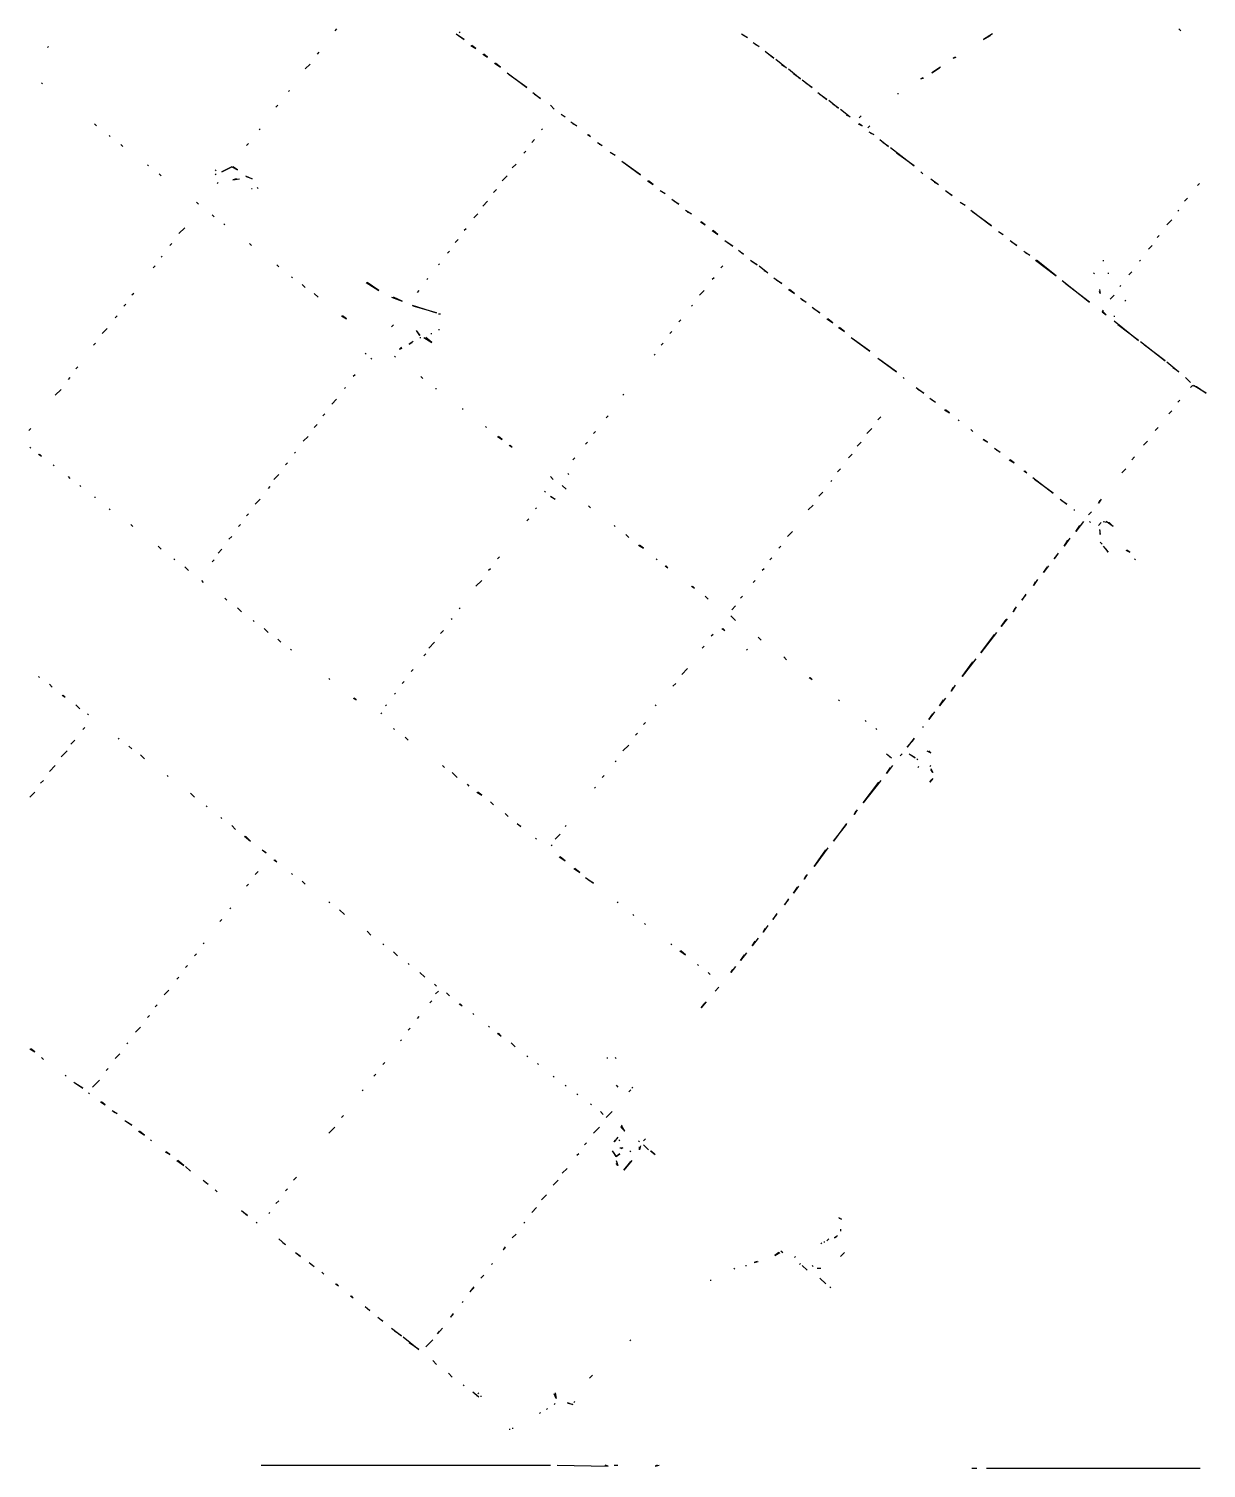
# Model space of a CAD drawing. Extents: x 1 to 4796, y -44 to 889.
# Drawn here: x 4315.8 to 4516, y 17.8 to 262.7 of the extents above; entities that cross this region are included whole.
import ezdxf

# ---------------------------------------------------------------- set-up
doc = ezdxf.new("R2010")
doc.units = 0
doc.layers.add('LINEWORK', color=4, linetype='CONTINUOUS')

msp = doc.modelspace()

# ---------------------------------------------------------------- linework, layer by layer
at = {"layer": 'LINEWORK'}
for points in [[(4368.1667, 262.6667), (4367.8333, 262.3333)], [(4389.1667, 262.1667), (4389, 262)], [(4511.3333, 262.6667), (4511.6667, 262.3333)], [(4319.1667, 259.6667), (4319, 259.5)], [(4388.5, 261.8333), (4389.8333, 260.8333), (4388.8333, 261.5)], [(4391, 259.8333), (4391.8333, 259.3333), (4391.1667, 259.8333)], [(4437, 261.8333), (4438, 261.1667), (4437.3333, 261.5)], [(4439, 260.3333), (4440, 259.6667), (4439.3333, 260)], [(4479.6667, 261.8333), (4478.1667, 260.8333), (4479.3333, 261.5)], [(4365.1667, 258.6667), (4364.8333, 258.3333)], [(4393, 258.3333), (4393.8333, 257.8333), (4393.1667, 258.3333)], [(4441, 258.8333), (4442.5, 257.6667), (4441.3333, 258.5)], [(4442.8333, 257.5), (4444.6667, 256), (4443.8333, 256.5)], [(4473.3333, 257.8333), (4473, 257.6667), (4473.5, 257.8333)], [(4363.6667, 256.6667), (4362.8333, 255.8333)], [(4395, 256.8333), (4396, 256.1667), (4395.1667, 256.8333)], [(4397.1667, 255.1667), (4400.5, 252.6667), (4397.5, 254.8333)], [(4445, 255.8333), (4447, 254.1667), (4445.8333, 255)], [(4470.8333, 256.1667), (4469.3333, 255.1667), (4470.6667, 256)], [(4318, 253.5), (4318.1667, 253.3333)], [(4447.3333, 254), (4449, 252.6667), (4448, 253.3333)], [(4467.8333, 254.3333), (4467.5, 254.1667), (4468, 254.3333)], [(4360.1667, 252.1667), (4360, 252)], [(4401.5, 251.8333), (4402.8333, 250.8333), (4401.8333, 251.5)], [(4450, 251.8333), (4451.5, 250.6667), (4450.3333, 251.5)], [(4451.8333, 250.5), (4453.5, 249.1667), (4452.5, 249.8333)], [(4463.5, 251.6667), (4463.6667, 251.6667)], [(4358.1667, 249.6667), (4357.8333, 249.3333)], [(4404.5, 249.6667), (4405.1667, 249)], [(4406.3333, 248.1667), (4407, 247.6667), (4406.5, 248)], [(4453.8333, 249), (4455.5, 247.6667), (4454.8333, 248)], [(4457.3333, 247.8333), (4457, 247.5)], [(4327, 246.5), (4327.3333, 246.1667)], [(4355.1667, 245.6667), (4355, 245.5)], [(4403.1667, 245.6667), (4403, 245.5)], [(4408, 246.8333), (4409, 246.1667), (4408.3333, 246.5)], [(4456.8333, 246.5), (4457.5, 246.1667), (4457, 246.5)], [(4458.8333, 246.1667), (4458.5, 245.8333)], [(4458.6667, 245.1667), (4459.5, 244.6667), (4459, 244.8333)], [(4329.5, 244.5), (4329.6667, 244.3333)], [(4331.5, 243), (4331.8333, 242.6667)], [(4353.1667, 243.1667), (4352.8333, 242.8333)], [(4401.8333, 243.8333), (4401.3333, 243.3333)], [(4410.8333, 244.6667), (4411.3333, 244.3333), (4411, 244.6667)], [(4412.5, 243.3333), (4413.3333, 242.8333), (4412.8333, 243)], [(4460.5, 243.8333), (4462, 242.6667), (4461, 243.3333)], [(4462.3333, 242.5), (4466.3333, 239.3333), (4463.3333, 241.5)], [(4400.3333, 241.8333), (4400, 241.5)], [(4414.6667, 241.6667), (4415.5, 241.1667), (4414.8333, 241.5)], [(4416.6667, 240.1667), (4419.8333, 237.8333), (4416.8333, 240)], [(4336, 239.5), (4336.1667, 239.3333)], [(4338, 238), (4338.3333, 237.6667)], [(4347.5, 238.6667), (4347.6667, 238.5)], [(4347.6667, 238), (4347.5, 237.8333)], [(4350.3333, 239.1667), (4348.6667, 238.3333), (4350.3333, 239.1667), (4351.3333, 238.6667), (4350.5, 239.1667)], [(4352.6667, 237.6667), (4353.8333, 237.1667), (4352.8333, 237.5)], [(4397.1667, 237.6667), (4396.3333, 236.8333)], [(4398.6667, 239.6667), (4398, 239)], [(4467.5, 238.3333), (4467.8333, 238)], [(4348, 236.5), (4347.8333, 236.3333)], [(4351.1667, 237.1667), (4350.5, 237), (4351.6667, 237.1667)], [(4353.6667, 235.5), (4353.8333, 235.5)], [(4354.6667, 235.6667), (4354.8333, 235.5)], [(4395.3333, 235.3333), (4394.8333, 234.8333)], [(4421, 236.8333), (4422, 236.1667), (4421.1667, 236.8333)], [(4423.1667, 235.1667), (4424, 234.6667), (4423.3333, 235)], [(4469.1667, 237.1667), (4470.5, 236.1667), (4469.8333, 236.5)], [(4471.6667, 235.1667), (4472.8333, 234.3333), (4472, 234.8333)], [(4514.8333, 236.3333), (4514.5, 236)], [(4344.3333, 233.1667), (4344.6667, 232.8333)], [(4393.8333, 233.3333), (4393, 232.5)], [(4425.1667, 233.6667), (4426.3333, 232.8333), (4425.5, 233.3333)], [(4474.1667, 233.1667), (4475, 232.6667), (4474.3333, 233)], [(4512.8333, 233.8333), (4512.3333, 233.3333)], [(4347, 231), (4347.3333, 230.6667)], [(4392.1667, 231.1667), (4391.5, 230.5)], [(4427.5, 231.8333), (4428.5, 231.1667), (4427.8333, 231.5)], [(4476, 231.8333), (4479.5, 229.1667), (4476.3333, 231.5)], [(4510.1667, 230.1667), (4509.3333, 229.3333)], [(4511.3333, 231.8333), (4511.1667, 231.6667)], [(4342.3333, 228.8333), (4341.3333, 227.8333)], [(4349, 229.5), (4349.1667, 229.3333)], [(4390.1667, 228.6667), (4389.8333, 228.3333)], [(4430, 229.8333), (4430.8333, 229.3333), (4430.1667, 229.8333)], [(4432, 228.3333), (4433, 227.6667), (4432.1667, 228.3333)], [(4480.6667, 228.1667), (4481.5, 227.6667), (4480.8333, 228)], [(4340.1667, 226.1667), (4339.8333, 225.8333)], [(4353.3333, 226.1667), (4353.6667, 225.8333)], [(4388.8333, 226.8333), (4388.3333, 226.3333)], [(4434.1667, 226.6667), (4435.5, 225.6667), (4434.3333, 226.5)], [(4482.6667, 226.6667), (4483.8333, 225.8333), (4483, 226.3333)], [(4506.8333, 225.8333), (4506.1667, 225.1667)], [(4508, 227.5), (4507.6667, 227.1667)], [(4338.5, 224), (4338.3333, 223.8333)], [(4387.3333, 224.8333), (4387, 224.5)], [(4436.5, 225), (4437.3333, 224.3333), (4436.8333, 224.6667)], [(4438.5, 223.3333), (4439.6667, 222.5), (4438.8333, 223)], [(4485, 224.8333), (4486, 224.1667), (4485.3333, 224.5)], [(4487, 223.3333), (4490.5, 220.6667), (4487.1667, 223.3333)], [(4498.5, 223.3333), (4498.5, 223.1667)], [(4504.8333, 223.3333), (4504.6667, 223.1667)], [(4337.3333, 222.3333), (4337, 222)], [(4358, 222.5), (4358.3333, 222.1667)], [(4360.5, 220.5), (4360.6667, 220.3333)], [(4385.6667, 222.6667), (4385.5, 222.5)], [(4433.8333, 222.3333), (4433.5, 222)], [(4440, 222.3333), (4441.5, 221.1667), (4440.8333, 221.5)], [(4496.8333, 221.1667), (4497, 221)], [(4499.3333, 221.1667), (4499.3333, 221)], [(4503.3333, 221.3333), (4502.8333, 220.8333)], [(4362.3333, 219.1667), (4362.8333, 218.6667)], [(4373.1667, 219.5), (4375.3333, 218.1667), (4373.3333, 219.5)], [(4382.1667, 218.1667), (4381.8333, 217.8333)], [(4383.6667, 220.1667), (4383.5, 220)], [(4430.6667, 218.1667), (4429.8333, 217.3333)], [(4432.3333, 220.3333), (4432, 220)], [(4442.5, 220.3333), (4443.8333, 219.3333), (4443, 219.8333)], [(4445, 218.3333), (4446, 217.6667), (4445.1667, 218.3333)], [(4491.5, 219.8333), (4496.1667, 216.1667), (4492, 219.3333)], [(4497.8333, 218.3333), (4498, 217.6667), (4497.8333, 218)], [(4501.5, 219), (4501.3333, 218.8333)], [(4332.3333, 215.8333), (4332, 215.5)], [(4333.6667, 217.6667), (4333.3333, 217.3333)], [(4364.3333, 217.6667), (4365, 217)], [(4377.5, 217), (4379.3333, 216.3333), (4377.8333, 217)], [(4381, 215.6667), (4385.1667, 214.3333), (4381.1667, 215.5)], [(4428.6667, 215.6667), (4428.5, 215.5)], [(4447, 216.8333), (4448, 216.1667), (4447.3333, 216.5)], [(4500.3333, 217.3333), (4499.6667, 216.6667)], [(4502.3333, 216.5), (4502.1667, 216.3333)], [(4330.8333, 213.8333), (4330.5, 213.5)], [(4369, 213.8333), (4369.8333, 213.3333), (4369.1667, 213.8333)], [(4385.5, 214.1667), (4385.8333, 214.1667)], [(4426.6667, 213.1667), (4426.3333, 212.8333)], [(4449, 215.3333), (4450.3333, 214.3333), (4449.3333, 215)], [(4451.5, 213.3333), (4452.5, 212.6667), (4451.6667, 213.3333)], [(4498.5, 214.8333), (4498.3333, 214.5), (4499, 214), (4498.3333, 214.6667)], [(4500.3333, 213.8333), (4500.3333, 213.6667)], [(4329.1667, 211.6667), (4328.3333, 210.8333)], [(4377.8333, 212.3333), (4377.5, 212)], [(4381.6667, 211.3333), (4382.3333, 210.5), (4381.8333, 211.1667)], [(4384.1667, 210.8333), (4384.3333, 210.8333)], [(4385.5, 211.5), (4385.6667, 211.5)], [(4425.1667, 211.1667), (4424.8333, 210.8333)], [(4453.5, 211.8333), (4454.5, 211.1667), (4453.6667, 211.8333)], [(4500.3333, 213), (4504.5, 209.6667), (4501, 212.3333)], [(4327.1667, 209.1667), (4326.8333, 208.8333)], [(4379.1667, 208.5), (4378.8333, 208.1667), (4379.3333, 208.3333)], [(4381.1667, 209.5), (4380.5, 209), (4381, 209.3333)], [(4382.3333, 210.1667), (4382.5, 210.1667)], [(4383, 210.1667), (4384.3333, 209.3333), (4383.3333, 210.1667)], [(4423.6667, 209.1667), (4423.3333, 208.8333)], [(4455.6667, 210.1667), (4458.8333, 207.8333), (4455.8333, 210)], [(4504.8333, 209.5), (4509, 206.1667), (4505.5, 208.8333)], [(4373, 207.5), (4373.1667, 207.3333)], [(4374, 206.6667), (4374.1667, 206.5)], [(4378, 207), (4378.1667, 206.8333)], [(4422.3333, 207.3333), (4422.1667, 207.1667)], [(4460.1667, 206.6667), (4463.3333, 204.3333), (4460.5, 206.3333)], [(4509.3333, 206), (4511.3333, 204.3333), (4510.3333, 205)], [(4322.8333, 203.3333), (4322.5, 203)], [(4324.1667, 205.1667), (4323.8333, 204.8333)], [(4371.3333, 203.8333), (4371, 203.5)], [(4382.5, 203.5), (4382.8333, 203.1667)], [(4464.5, 203.3333), (4464.6667, 203.1667)], [(4512.5, 203.3333), (4513.3333, 202.5)], [(4321.3333, 201.3333), (4320.3333, 200.3333)], [(4369.6667, 201.6667), (4369.5, 201.5)], [(4385, 201.5), (4385.1667, 201.5)], [(4466.6667, 201.6667), (4468, 200.6667), (4467, 201.3333)], [(4513.6667, 202), (4513.3333, 201.6667), (4513.6667, 202), (4514.3333, 201.8333), (4516, 200.6667), (4513.8333, 202)], [(4368.1667, 199.6667), (4367.3333, 198.8333)], [(4417, 200.5), (4416.8333, 200.3333)], [(4469, 199.8333), (4470, 199.1667), (4469.3333, 199.5)], [(4511.5, 199.5), (4511.1667, 199.1667)], [(4366.1667, 197.1667), (4365.8333, 196.8333)], [(4389.5, 198), (4389.6667, 198)], [(4414.3333, 196.8333), (4414, 196.5)], [(4460.6667, 196.6667), (4460.1667, 196.1667)], [(4471.5, 197.8333), (4472.3333, 197.3333), (4471.6667, 197.8333)], [(4473.8333, 196.1667), (4474, 196)], [(4510.1667, 197.6667), (4509.6667, 197.1667)], [(4316.1667, 194.6667), (4315.8333, 194.3333)], [(4364.8333, 195.3333), (4364.3333, 194.8333)], [(4393.5, 195), (4393.6667, 194.8333)], [(4412.1667, 194.1667), (4411.8333, 193.8333)], [(4459.1667, 194.6667), (4458.3333, 193.8333)], [(4476, 194.5), (4476.3333, 194.1667)], [(4507.8333, 194.8333), (4507.3333, 194.3333)], [(4316, 191.5), (4316.1667, 191.3333)], [(4363.3333, 193.3333), (4362.5, 192.5)], [(4395.5, 193.3333), (4396.3333, 192.8333), (4395.6667, 193.3333)], [(4397.5, 191.8333), (4398, 191.5), (4397.6667, 191.8333)], [(4410.8333, 192.3333), (4410.5, 192)], [(4457.3333, 192.3333), (4456.6667, 191.6667)], [(4478, 192.8333), (4478.8333, 192.3333), (4478.1667, 192.8333)], [(4480, 191.3333), (4481, 190.6667), (4480.3333, 191)], [(4506, 192.5), (4505.3333, 191.8333)], [(4317.5, 190.3333), (4318, 190), (4317.6667, 190.3333)], [(4359.8333, 188.8333), (4359.5, 188.5)], [(4361.1667, 190.6667), (4361, 190.5)], [(4408.6667, 189.6667), (4408.3333, 189.3333)], [(4455.8333, 190.3333), (4455.1667, 189.6667)], [(4482.5, 189.3333), (4483.3333, 188.8333), (4482.6667, 189.3333)], [(4503.8333, 189.8333), (4503.3333, 189.3333)], [(4320, 188.5), (4320.1667, 188.3333)], [(4322.5, 186.5), (4322.8333, 186.1667)], [(4358.3333, 186.8333), (4357.5, 186)], [(4404.5, 186.5), (4405, 186)], [(4407.5, 187), (4407.6667, 186.8333)], [(4453.8333, 187.8333), (4453.3333, 187.3333)], [(4485, 187.5), (4485.5, 187.1667), (4485.1667, 187.5)], [(4486.5, 186.3333), (4490, 183.6667), (4486.8333, 186)], [(4502.3333, 187.8333), (4501.6667, 187.1667)], [(4324.5, 185), (4324.6667, 184.8333)], [(4356.8333, 184.8333), (4356.5, 184.5)], [(4403.5, 184), (4403.6667, 183.8333)], [(4406.5, 185), (4407.1667, 184.3333)], [(4450.8333, 183.8333), (4450.1667, 183.1667)], [(4452.3333, 185.8333), (4452.1667, 185.6667)], [(4327, 183), (4327.1667, 183)], [(4355.1667, 182.6667), (4354.3333, 181.8333)], [(4404.5, 183.1667), (4405.3333, 182.6667), (4404.6667, 183)], [(4411, 181.5), (4411.3333, 181.1667)], [(4449.1667, 181.6667), (4448.3333, 180.8333)], [(4491.1667, 182.6667), (4492.3333, 181.8333), (4491.5, 182.3333)], [(4498.1667, 182.6667), (4497.6667, 182), (4498, 182.5)], [(4329.5, 181), (4329.6667, 180.8333)], [(4353.1667, 180.1667), (4352.8333, 179.8333)], [(4400.8333, 179.3333), (4400.5, 179)], [(4402.1667, 181.1667), (4402, 181)], [(4493.5, 180.8333), (4493.6667, 180.8333)], [(4495.1667, 178.8333), (4493.8333, 177.1667), (4494.5, 178.1667)], [(4496.5, 180.5), (4496, 180)], [(4496.1667, 178.8333), (4496.3333, 178.6667)], [(4498.5, 178.8333), (4499.5, 178.6667), (4500.1667, 178), (4499, 178.8333)], [(4333.1667, 178.3333), (4333.5, 178)], [(4350.3333, 176.3333), (4349.8333, 175.8333)], [(4351.8333, 178.3333), (4351.5, 178)], [(4415.3333, 178.1667), (4415.5, 178)], [(4417.3333, 176.6667), (4417.8333, 176.1667)], [(4445.6667, 177.1667), (4444.8333, 176.3333)], [(4498.1667, 178.6667), (4497.6667, 178.1667)], [(4497.8333, 177.5), (4498, 176.6667), (4498, 177.3333)], [(4337.8333, 174.6667), (4338.3333, 174.1667)], [(4348.6667, 174.1667), (4348, 173.5)], [(4419.5, 174.8333), (4420.3333, 174.3333), (4419.6667, 174.8333)], [(4443.6667, 174.6667), (4443.3333, 174.3333)], [(4492.8333, 176), (4491.8333, 174.6667), (4492.5, 175.6667)], [(4498, 175.3333), (4498.3333, 175)], [(4498.5, 174.6667), (4499.3333, 173.6667), (4499, 174.1667)], [(4502.3333, 174), (4503, 173.6667), (4502.5, 174)], [(4340.5, 172.5), (4340.6667, 172.3333)], [(4347.3333, 172.3333), (4347, 172)], [(4395.8333, 172.8333), (4395.5, 172.5)], [(4422.5, 172.5), (4422.6667, 172.3333)], [(4442.1667, 172.6667), (4441.8333, 172.3333)], [(4490.8333, 173.5), (4490.1667, 172.5), (4490.8333, 173.3333)], [(4503.8333, 172.5), (4504, 172.3333)], [(4342.3333, 171.1667), (4343, 170.5)], [(4394.3333, 170.8333), (4394, 170.5)], [(4424, 171.3333), (4424.5, 171), (4424.1667, 171.3333)], [(4440.8333, 170.8333), (4440.5, 170.5)], [(4487.3333, 169), (4486.6667, 168), (4487, 168.6667)], [(4489.1667, 171.3333), (4488.3333, 170.1667), (4489, 171.1667)], [(4345.1667, 168.8333), (4345.5, 168.5)], [(4392.8333, 168.8333), (4391.8333, 167.8333)], [(4428.5, 167.8333), (4429, 167.5), (4428.6667, 167.8333)], [(4439.3333, 168.8333), (4439, 168.5)], [(4485.3333, 166.5), (4484.6667, 165.5), (4485.3333, 166.3333)], [(4349.1667, 165.8333), (4349.5, 165.5)], [(4351.3333, 164.1667), (4352, 163.5)], [(4389.1667, 164.1667), (4389, 164)], [(4430.8333, 166.1667), (4431.3333, 165.6667)], [(4436, 164.5), (4435.3333, 163.8333)], [(4437.1667, 166.1667), (4436.8333, 165.8333)], [(4483.6667, 164.3333), (4483.1667, 163.5), (4483.5, 164.1667)], [(4354, 162), (4354.1667, 161.8333)], [(4387.8333, 162.3333), (4387.6667, 162.1667)], [(4435.1667, 162.8333), (4436, 162)], [(4482.1667, 162.3333), (4481.1667, 161), (4482, 162.1667)], [(4355.8333, 160.6667), (4356.5, 160)], [(4386.3333, 160.3333), (4385.8333, 159.8333)], [(4432.1667, 159.6667), (4431.8333, 159.3333)], [(4433.6667, 160.6667), (4434.1667, 160.3333), (4433.8333, 160.6667)], [(4439.8333, 159.1667), (4440.3333, 158.6667)], [(4480.3333, 160), (4477.6667, 156.5), (4480, 159.6667)], [(4358.1667, 158.8333), (4358.6667, 158.3333)], [(4360.3333, 157.1667), (4360.5, 157)], [(4384.8333, 158.3333), (4383.8333, 157.3333)], [(4430.6667, 157.6667), (4430.3333, 157.3333)], [(4438, 157.1667), (4437.8333, 157)], [(4383.3333, 156.3333), (4383, 156)], [(4444.1667, 155.8333), (4444.6667, 155.3333)], [(4476.8333, 155.5), (4474.5, 152.5), (4476.3333, 155)], [(4317.5, 152.5), (4317.6667, 152.3333)], [(4366.8333, 152.1667), (4367, 152)], [(4381.1667, 153.6667), (4380.8333, 153.3333)], [(4427.8333, 153.8333), (4426.8333, 152.8333)], [(4448.5, 152.3333), (4449, 152), (4448.6667, 152.3333)], [(4319.3333, 151.1667), (4319.8333, 150.6667)], [(4378.1667, 149.6667), (4378, 149.5)], [(4379.6667, 151.6667), (4379.3333, 151.3333)], [(4425.8333, 151.3333), (4425.3333, 150.8333)], [(4473.3333, 151), (4472.6667, 150), (4473, 150.6667)], [(4321.5, 149.3333), (4322, 149), (4321.6667, 149.3333)], [(4323.8333, 147.6667), (4324.5, 147)], [(4371, 148.8333), (4371.5, 148.5), (4371.1667, 148.8333)], [(4376.6667, 147.6667), (4376.5, 147.5)], [(4422.3333, 147.6667), (4422.5, 147.5)], [(4453.5, 148.5), (4453.6667, 148.3333)], [(4471.6667, 148.8333), (4470.6667, 147.5), (4471.3333, 148.5)], [(4325.8333, 146.1667), (4326, 146)], [(4375.8333, 146.3333), (4375.6667, 146.1667)], [(4420.6667, 144.6667), (4420.3333, 144.3333)], [(4458, 145), (4458.1667, 144.8333)], [(4469.8333, 146.5), (4468.8333, 145.1667), (4469.5, 146.1667)], [(4325.3333, 143.8333), (4325, 143.5)], [(4377.8333, 143.6667), (4378, 143.5)], [(4379.8333, 142.1667), (4380.3333, 141.6667)], [(4419.3333, 142.8333), (4419, 142.5)], [(4459.8333, 143.6667), (4460, 143.5)], [(4467.8333, 144), (4467.8333, 143.8333)], [(4322.3333, 139.8333), (4321.3333, 138.8333)], [(4323.6667, 141.6667), (4323, 141)], [(4331, 142), (4331.1667, 141.8333)], [(4332.8333, 140.6667), (4333.3333, 140.1667)], [(4417.8333, 140.8333), (4416.8333, 139.8333)], [(4466.3333, 142), (4465.1667, 140.5), (4466.3333, 141.8333)], [(4468.5, 139.8333), (4469.1667, 139.5), (4468.8333, 139.8333)], [(4320.3333, 137.3333), (4319.3333, 136.3333)], [(4334.8333, 139.1667), (4335.5, 138.5)], [(4386.1667, 137.3333), (4386.5, 137)], [(4415.6667, 138.1667), (4415.5, 138)], [(4461.6667, 139.3333), (4462.5, 138.6667), (4462.1667, 138.8333)], [(4462.6667, 137.3333), (4461.6667, 136), (4462.3333, 137)], [(4464.3333, 139.3333), (4464, 139)], [(4465.5, 139.3333), (4466.5, 138.6667), (4465.6667, 139.1667)], [(4466.8333, 138.5), (4467, 138.3333)], [(4467.1667, 137.1667), (4467, 137)], [(4469.1667, 137.3333), (4469, 137.1667)], [(4318.3333, 134.8333), (4317.8333, 134.3333)], [(4339.3333, 135.6667), (4339.5, 135.5)], [(4387.8333, 136.1667), (4388.6667, 135.3333)], [(4413.6667, 135.6667), (4413.3333, 135.3333)], [(4460.6667, 134.8333), (4457.6667, 131), (4460.3333, 134.5)], [(4469.5, 135.1667), (4469, 134.5), (4469.3333, 135)], [(4469.1667, 136.8333), (4469.5, 136.1667), (4469.1667, 136.6667)], [(4316.8333, 132.8333), (4316, 132)], [(4343.3333, 132.6667), (4344, 132)], [(4390.3333, 134.1667), (4390.6667, 133.8333)], [(4392, 132.8333), (4392.8333, 132.3333), (4392.1667, 132.8333)], [(4412.1667, 133.6667), (4412, 133.5)], [(4346, 130.5), (4346.1667, 130.3333)], [(4394.3333, 131.1667), (4394.8333, 130.6667)], [(4456.6667, 129.8333), (4456.1667, 129), (4456.5, 129.6667)], [(4348.5, 128.5), (4348.6667, 128.3333)], [(4396.8333, 129.1667), (4397.3333, 128.6667)], [(4398.8333, 127.5), (4399.5, 127), (4399, 127.3333)], [(4454.8333, 127.5), (4452.6667, 124.5), (4454.8333, 127.3333)], [(4350.3333, 127.1667), (4351, 126.5)], [(4352.5, 125.3333), (4353.5, 124.5), (4352.6667, 125.3333)], [(4402, 125), (4402.1667, 124.8333)], [(4406.1667, 125.6667), (4405.3333, 124.8333)], [(4407.1667, 127.1667), (4407, 127)], [(4355.5, 123), (4356.1667, 122.5), (4355.6667, 122.8333)], [(4404.8333, 123.8333), (4404.6667, 123.6667)], [(4451.6667, 123.3333), (4449.3333, 120.1667), (4451.3333, 123)], [(4357.5, 121.3333), (4358, 121), (4357.6667, 121.3333)], [(4406, 121.8333), (4407, 121.1667), (4406.1667, 121.8333)], [(4354.8333, 119.3333), (4354.3333, 118.8333)], [(4360.5, 119), (4360.6667, 118.8333)], [(4362.3333, 117.6667), (4362.8333, 117.1667)], [(4408.5, 119.8333), (4409.5, 119.1667), (4408.6667, 119.8333)], [(4410.5, 118.3333), (4411.8333, 117.3333), (4411, 117.8333)], [(4448.1667, 118.8333), (4447.6667, 118), (4448, 118.6667)], [(4353.1667, 117.1667), (4352.8333, 116.8333)], [(4446.6667, 116.8333), (4445.8333, 115.6667), (4446.5, 116.6667)], [(4350.1667, 113.1667), (4350, 113)], [(4366.8333, 114.1667), (4367, 114)], [(4368.6667, 112.8333), (4369.5, 112)], [(4415.8333, 114.1667), (4416, 114)], [(4445, 114.6667), (4444.3333, 113.6667), (4445, 114.5)], [(4348.6667, 111.1667), (4348.3333, 110.8333)], [(4418.5, 112), (4418.6667, 111.8333)], [(4420.5, 110.5), (4420.6667, 110.3333)], [(4443, 112.1667), (4442.3333, 111.1667), (4443, 112)], [(4373.3333, 109.1667), (4374, 108.5)], [(4439.8333, 108), (4438.8333, 106.6667), (4439.3333, 107.5)], [(4441.5, 110.1667), (4440.6667, 109), (4441, 109.6667)], [(4344.3333, 105.3333), (4344, 105)], [(4345.6667, 107.1667), (4345.5, 107)], [(4376, 107), (4376.1667, 106.8333)], [(4377.8333, 105.6667), (4378.5, 105)], [(4425, 107), (4425.1667, 106.8333)], [(4426.5, 105.8333), (4427.5, 105.1667), (4426.6667, 105.8333)], [(4437.8333, 105.5), (4436.8333, 104.1667), (4437.5, 105.1667)], [(4342.8333, 103.3333), (4342.5, 103)], [(4380.3333, 103.6667), (4380.5, 103.5)], [(4429.5, 103.5), (4429.6667, 103.3333)], [(4436, 103.1667), (4435.1667, 102.1667), (4435.5, 102.6667)], [(4341.3333, 101.3333), (4341, 101)], [(4382.3333, 102.1667), (4383.1667, 101.3333)], [(4431.3333, 102.1667), (4431.6667, 101.8333)], [(4339.6667, 99.1667), (4338.8333, 98.3333)], [(4384.8333, 100.1667), (4385.1667, 99.8333)], [(4385.5, 99), (4385, 98.5)], [(4386.8333, 98.6667), (4387.3333, 98.1667)], [(4433.1667, 99.6667), (4432.5, 99)], [(4337.6667, 96.6667), (4337.3333, 96.3333)], [(4384.3333, 97.3333), (4384, 97)], [(4389, 96.8333), (4389.5, 96.5), (4389.1667, 96.8333)], [(4431, 97.1667), (4430.1667, 96.1667), (4430.8333, 97)], [(4336.3333, 94.8333), (4336, 94.5)], [(4382.1667, 94.6667), (4381.8333, 94.3333)], [(4391.3333, 95.1667), (4391.5, 95)], [(4334.8333, 92.8333), (4334, 92)], [(4379.1667, 90.6667), (4379, 90.5)], [(4380.6667, 92.6667), (4380.3333, 92.3333)], [(4394, 93), (4394.1667, 92.8333)], [(4395.5, 91.8333), (4396.1667, 91.3333), (4395.6667, 91.8333)], [(4316, 89.1667), (4316.8333, 88.6667), (4316.1667, 89.1667)], [(4331.3333, 88.3333), (4330.5, 87.5)], [(4332.6667, 90.1667), (4332.5, 90)], [(4397.8333, 90.1667), (4398.5, 89.5)], [(4318, 87.6667), (4318.3333, 87.3333)], [(4329.3333, 85.8333), (4329, 85.5)], [(4376.3333, 86.8333), (4376, 86.5)], [(4400.5, 88), (4400.6667, 87.8333)], [(4402.3333, 86.6667), (4402.5, 86.5)], [(4414.1667, 87.6667), (4414.1667, 87.5)], [(4415.5, 87.6667), (4415.6667, 87.5)], [(4322, 84.6667), (4322.1667, 84.5)], [(4323.5, 83.5), (4325, 82.5), (4323.6667, 83.3333)], [(4327.8333, 83.8333), (4326.6667, 82.6667)], [(4374.8333, 84.8333), (4374.5, 84.5)], [(4405, 84.5), (4405.1667, 84.3333)], [(4326, 81.6667), (4326.1667, 81.5)], [(4372.6667, 82.1667), (4372.5, 82)], [(4407, 83), (4407.1667, 82.8333)], [(4409, 81.5), (4409.1667, 81.3333)], [(4415.6667, 83), (4416, 82.6667)], [(4418.1667, 82.1667), (4417.8333, 81.8333)], [(4418.5, 82.6667), (4418.3333, 82.5)], [(4328, 80.1667), (4328.8333, 79.6667), (4328.1667, 80.1667)], [(4330, 78.6667), (4330.8333, 78.1667), (4330.3333, 78.3333)], [(4411.3333, 79.8333), (4411.5, 79.6667)], [(4413, 78.5), (4413.5, 78)], [(4415, 78.5), (4414, 77.5)], [(4332.1667, 77), (4333.3333, 76.1667), (4332.3333, 76.8333)], [(4369.3333, 77.8333), (4369, 77.5)], [(4416.6667, 76.1667), (4416.5, 75.8333), (4417.1667, 75.1667), (4416.6667, 76)], [(4334.5, 75.1667), (4335.5, 74.5), (4334.6667, 75.1667)], [(4336.5, 73.6667), (4336.6667, 73.5)], [(4367.8333, 75.8333), (4366.8333, 74.8333)], [(4412.8333, 75.8333), (4411.8333, 74.8333)], [(4416, 74.1667), (4415.3333, 73.3333), (4415.5, 73.6667)], [(4416.1667, 73.6667), (4416.3333, 73.5)], [(4419.5, 73.5), (4419.6667, 73.3333)], [(4420.6667, 73.8333), (4420.3333, 73.5)], [(4339, 71.6667), (4339.8333, 71.1667), (4339.1667, 71.6667)], [(4409.3333, 71.3333), (4409, 71)], [(4410.6667, 73.1667), (4410.3333, 72.8333)], [(4415, 71.8333), (4415.6667, 70.8333), (4416.3333, 71.3333), (4415.6667, 70.8333), (4415.1667, 71.6667)], [(4416.3333, 72.3333), (4416.8333, 72.3333), (4416.5, 72.1667)], [(4418, 71.8333), (4418.1667, 71.6667)], [(4419.8333, 72.6667), (4419.6667, 72), (4419.6667, 72.5)], [(4420.3333, 72.8333), (4421.1667, 72)], [(4421.5, 71.8333), (4422.3333, 71.1667), (4421.6667, 71.8333)], [(4341, 70.1667), (4342.1667, 69.3333), (4341.1667, 70.1667)], [(4342.5, 69.1667), (4343.3333, 68.3333)], [(4407.3333, 68.8333), (4406.5, 68)], [(4415.6667, 70.1667), (4416, 69.3333), (4415.6667, 69.6667)], [(4418.3333, 70.1667), (4417, 68.5), (4418.1667, 70)], [(4345.5, 66.8333), (4346.3333, 66.1667), (4346, 66.3333)], [(4361.3333, 67.3333), (4360.8333, 66.8333)], [(4405.8333, 66.8333), (4405, 66)], [(4347.5, 65.1667), (4347.8333, 64.8333)], [(4359.8333, 65.3333), (4359.5, 65)], [(4403.8333, 64.3333), (4403, 63.5)], [(4352, 61.6667), (4353, 60.8333), (4352.3333, 61.3333)], [(4356.8333, 61.3333), (4356.6667, 61.1667)], [(4358.3333, 63.3333), (4357.8333, 62.8333)], [(4402.1667, 62.1667), (4401.3333, 61.3333)], [(4354.5, 59.6667), (4354.6667, 59.5)], [(4400.1667, 59.6667), (4400, 59.5)], [(4453.5, 60.5), (4454, 60.1667), (4453.6667, 60.3333)], [(4358.3333, 56.8333), (4359.5, 55.8333), (4359, 56.1667)], [(4398.6667, 57.6667), (4398, 57)], [(4451, 56.3333), (4451.1667, 56.3333)], [(4451.8333, 56.8333), (4451.5, 56.5)], [(4453.3333, 57.3333), (4452.8333, 57), (4453.1667, 57.1667)], [(4453.8333, 58.5), (4453.8333, 58.1667)], [(4361.1667, 54.5), (4362, 53.8333), (4361.3333, 54.3333)], [(4396.8333, 55.5), (4396.5, 55), (4396.8333, 55.3333)], [(4443.3333, 54.5), (4442.6667, 54), (4443.5, 54.5)], [(4443.6667, 54.8333), (4444, 54.5)], [(4450.6667, 56.1667), (4450.5, 56)], [(4454.5, 54.5), (4453.8333, 53.8333)], [(4363.5, 52.8333), (4364.3333, 52.1667), (4364, 52.3333)], [(4394.6667, 52.6667), (4394.5, 52.5)], [(4435.8333, 51.8333), (4435.6667, 51.6667)], [(4437.6667, 52.3333), (4437.8333, 52.3333)], [(4439.6667, 53), (4439.1667, 52.8333), (4439.8333, 53)], [(4446.1667, 53.8333), (4446, 53.6667)], [(4447, 52.6667), (4446.8333, 52.5)], [(4447.3333, 52.3333), (4448.1667, 51.5)], [(4449, 52.3333), (4449.1667, 52.1667)], [(4449.8333, 51.8333), (4450.5, 51.8333)], [(4365.6667, 51.1667), (4366, 50.8333)], [(4368, 49.1667), (4368.5, 48.8333), (4368.1667, 49.1667)], [(4393.1667, 50.6667), (4392.6667, 50.1667)], [(4431.6667, 49.8333), (4431.8333, 49.8333)], [(4450.3333, 50.1667), (4451.3333, 49.1667)], [(4370.5, 47.1667), (4371, 46.8333), (4370.6667, 47.1667)], [(4391.5, 48.6667), (4390.8333, 47.8333), (4391.5, 48.5)], [(4452, 48.6667), (4452.1667, 48.5)], [(4373, 45.3333), (4373.8333, 44.6667), (4373.5, 44.8333)], [(4388, 44.1667), (4387.5, 43.5), (4388, 44)], [(4389.6667, 46.1667), (4389.5, 46)], [(4375.1667, 43.5), (4376, 42.8333), (4375.5, 43.1667)], [(4377.5, 41.6667), (4379.1667, 40.3333), (4378, 41.1667)], [(4386.1667, 41.6667), (4385.3333, 40.6667), (4385.6667, 41.1667)], [(4379.5, 40.1667), (4382.1667, 38), (4380.5, 39.1667)], [(4384.5, 39.6667), (4383.3333, 38.5)], [(4418.1667, 39.6667), (4418, 39.5)], [(4384.5, 36.1667), (4385.1667, 35.5)], [(4387.1667, 34), (4387.8333, 33.3333)], [(4389.6667, 32), (4389.8333, 31.8333)], [(4411.6667, 33.6667), (4411.1667, 33.1667)], [(4391.3333, 30.8333), (4392.3333, 30), (4392, 30.1667)], [(4392.3333, 30.6667), (4392.1667, 30.5)], [(4392.6667, 30.1667), (4392.6667, 30)], [(4405.3333, 30.6667), (4405.5, 29.6667), (4405.1667, 30.5)], [(4402.8333, 27.3333), (4402.6667, 27.1667)], [(4404, 28), (4403.8333, 27.8333)], [(4405.3333, 28.8333), (4405.1667, 28.6667)], [(4407.3333, 29), (4408.3333, 28.6667), (4407.5, 28.8333)], [(4408.6667, 29.1667), (4408.5, 29)], [(4397.5, 24.5), (4397.6667, 24.5)], [(4398, 24.6667), (4398.1667, 24.6667)], [(4355.3333, 18.3333), (4404.5, 18.3333)], [(4405.6667, 18.3333), (4414.3333, 18.1667), (4413.8333, 18.3333)], [(4415.3333, 18.3333), (4416, 18.3333)], [(4422.6667, 18.3333), (4422.3333, 18.1667), (4423, 18.3333)], [(4476.1667, 17.8333), (4477, 17.8333)], [(4478.6667, 17.8333), (4515, 17.8333)]]:
    msp.add_lwpolyline(points, dxfattribs=at)

doc.saveas('drawing.dxf')
